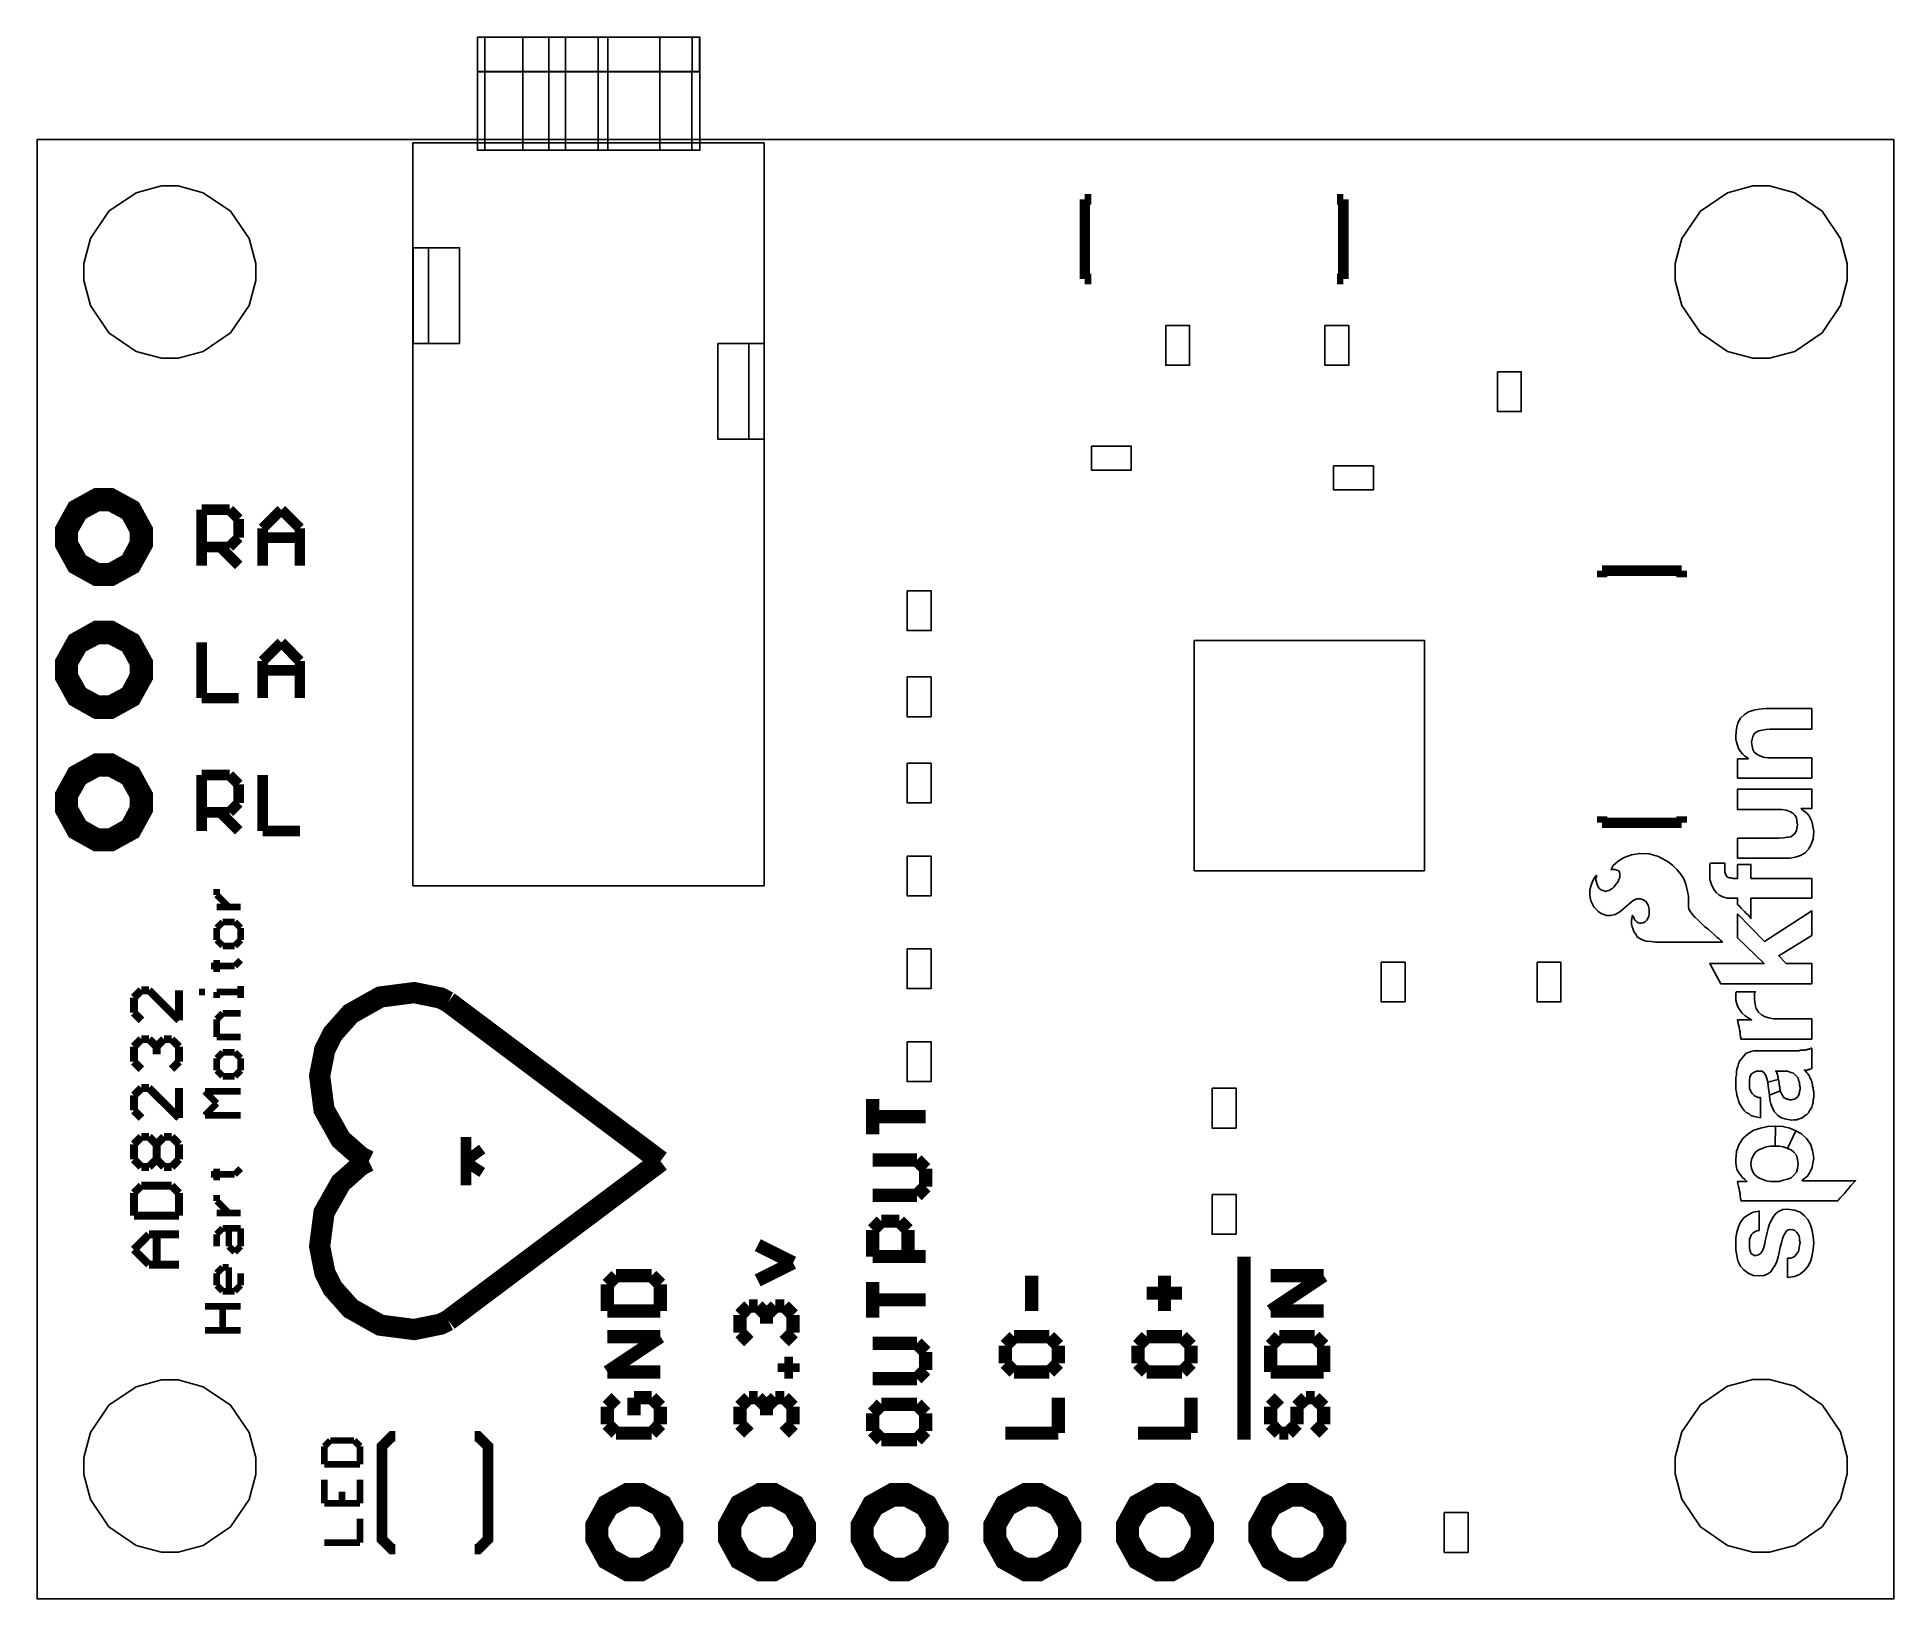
# Model space of a CAD drawing. Extents: x 0 to 1.31, y 0.01 to 1.11.
import ezdxf

# ---------------------------------------------------------------- set-up
doc = ezdxf.new("R2010")
doc.units = 0
doc.layers.get('0').update_dxf_attribs({"linetype": 'CONTINUOUS'})

msp = doc.modelspace()

# ---------------------------------------------------------------- linework, layer by layer
at = {"color": 33}
msp.add_lwpolyline([(0.3113, 1.1111), (0.4684, 1.1111), (0.4684, 1.0866), (0.3113, 1.0866), (0.3113, 1.1111)], close=True, dxfattribs=at)
at = {"color": 252}
for points in [[(0.3113, 1.1111), (0.3164, 1.1111), (0.3164, 1.0866), (0.3113, 1.0866), (0.3113, 1.1111)], [(0.4631, 1.1111), (0.4682, 1.1111), (0.4682, 1.0866), (0.4631, 1.0866), (0.4631, 1.1111)]]:
    msp.add_lwpolyline(points, close=True, dxfattribs=at)
at = {"color": 254}
for points in [[(0.3434, 1.1111), (0.4402, 1.1111), (0.4402, 1.0866), (0.3434, 1.0866), (0.3434, 1.1111)], [(0.3616, 1.1111), (0.4034, 1.1111), (0.4034, 1.0866), (0.3616, 1.0866), (0.3616, 1.1111)], [(0.2657, 0.9623), (0.2766, 0.9623), (0.2766, 0.8947), (0.2657, 0.8947), (0.2657, 0.9623)], [(0.5031, 0.8947), (0.514, 0.8947), (0.514, 0.8271), (0.5031, 0.8271), (0.5031, 0.8947)]]:
    msp.add_lwpolyline(points, close=True, dxfattribs=at)
at = {"color": 7}
for points in [[(0.3736, 1.1111), (0.3965, 1.1111), (0.3965, 1.0866), (0.3736, 1.0866), (0.3736, 1.1111)], [(1.247, 0.6221), (1.2248, 0.6221), (1.2219, 0.6218), (1.2193, 0.6214), (1.2171, 0.621), (1.2152, 0.62), (1.2138, 0.6188), (1.2127, 0.617), (1.2123, 0.6151), (1.2119, 0.6129), (1.2123, 0.61), (1.2127, 0.6077), (1.2138, 0.6059), (1.2156, 0.6044), (1.2174, 0.6034), (1.2201, 0.6022), (1.2234, 0.6018), (1.2544, 0.6018), (1.2544, 0.5875), (1.202, 0.5875), (1.202, 0.6011), (1.2094, 0.6011), (1.2094, 0.6015), (1.2071, 0.603), (1.2057, 0.6044), (1.2042, 0.6063), (1.2027, 0.6085), (1.202, 0.6107), (1.2012, 0.6129), (1.2008, 0.6151), (1.2008, 0.6173), (1.2012, 0.6225), (1.2023, 0.6266), (1.2042, 0.6299), (1.2068, 0.6325), (1.2097, 0.6343), (1.2134, 0.6354), (1.2174, 0.6362), (1.2223, 0.6366), (1.2544, 0.6366), (1.2544, 0.6221), (1.247, 0.6221)], [(1.2094, 0.545), (1.2315, 0.545), (1.2344, 0.5454), (1.2374, 0.5457), (1.2396, 0.5461), (1.2411, 0.5472), (1.2426, 0.5483), (1.2436, 0.5502), (1.244, 0.552), (1.2444, 0.5543), (1.244, 0.5572), (1.2436, 0.5594), (1.2426, 0.5613), (1.2411, 0.5627), (1.2389, 0.5639), (1.2363, 0.5649), (1.2333, 0.5653), (1.202, 0.5653), (1.202, 0.5797), (1.2544, 0.5797), (1.2544, 0.566), (1.247, 0.566), (1.247, 0.5657), (1.2492, 0.5642), (1.251, 0.5627), (1.2526, 0.5609), (1.2536, 0.5586), (1.2544, 0.5568), (1.2551, 0.5546), (1.2555, 0.552), (1.2559, 0.5498), (1.2555, 0.5446), (1.254, 0.5406), (1.2522, 0.5373), (1.2499, 0.5347), (1.2466, 0.5328), (1.2429, 0.5317), (1.2389, 0.531), (1.202, 0.531), (1.202, 0.545), (1.2094, 0.545)], [(1.1355, 0.5015), (1.1374, 0.5), (1.1388, 0.4978), (1.1396, 0.4948), (1.1396, 0.4919), (1.1392, 0.49), (1.1385, 0.4882), (1.1378, 0.4871), (1.1366, 0.4859), (1.1352, 0.4852), (1.1341, 0.4849), (1.1329, 0.4849), (1.1318, 0.4852), (1.1307, 0.4859), (1.13, 0.4867), (1.1292, 0.4874), (1.1289, 0.4886), (1.1285, 0.4893), (1.1281, 0.49), (1.1278, 0.4904), (1.1274, 0.4896), (1.1274, 0.4889), (1.1271, 0.4874), (1.1271, 0.4845), (1.1274, 0.4823), (1.1289, 0.4786), (1.13, 0.4771), (1.1311, 0.4753), (1.1329, 0.4741), (1.1352, 0.473), (1.1374, 0.4723), (1.1407, 0.472), (1.144, 0.4716), (1.1912, 0.4716), (1.1912, 0.472), (1.1902, 0.4727), (1.189, 0.4738), (1.1876, 0.4749), (1.1857, 0.4767), (1.1835, 0.4786), (1.1813, 0.4808), (1.1787, 0.4826), (1.1739, 0.4874), (1.1717, 0.4893), (1.1702, 0.4911), (1.1687, 0.4929), (1.1676, 0.4948), (1.1673, 0.497), (1.1673, 0.504), (1.1665, 0.5085), (1.1654, 0.5125), (1.164, 0.5162), (1.1617, 0.5199), (1.1591, 0.5228), (1.1562, 0.5258), (1.1529, 0.5284), (1.1462, 0.5321), (1.1396, 0.534), (1.1329, 0.5343), (1.1271, 0.5332), (1.1219, 0.5314), (1.1175, 0.5288), (1.1141, 0.5258), (1.1126, 0.5228), (1.1156, 0.5228), (1.1167, 0.5225), (1.1178, 0.5221), (1.1185, 0.521), (1.1189, 0.5199), (1.1189, 0.5173), (1.1182, 0.5158), (1.1175, 0.5144), (1.1167, 0.5133), (1.1156, 0.5118), (1.1148, 0.5107), (1.1138, 0.5096), (1.1122, 0.5088), (1.1112, 0.5081), (1.1097, 0.5078), (1.1086, 0.5074), (1.1075, 0.5078), (1.1067, 0.5081), (1.1056, 0.5085), (1.1045, 0.5092), (1.1034, 0.5107), (1.1027, 0.5122), (1.1023, 0.514), (1.1019, 0.5155), (1.1019, 0.5166), (1.1023, 0.5177), (1.1023, 0.5188), (1.1019, 0.5184), (1.1009, 0.517), (1.0997, 0.5148), (1.0986, 0.5118), (1.0975, 0.5085), (1.0975, 0.5048), (1.0982, 0.5007), (1.1005, 0.4966), (1.1034, 0.4933), (1.106, 0.4915), (1.1093, 0.4904), (1.1122, 0.4904), (1.1156, 0.4911), (1.1189, 0.4929), (1.1219, 0.4956), (1.1252, 0.4985), (1.1281, 0.5011), (1.1307, 0.5022), (1.1333, 0.5022), (1.1355, 0.5015)], [(1.1865, 0.5273), (1.1931, 0.5273), (1.1931, 0.521), (1.1935, 0.5195), (1.1939, 0.5188), (1.1942, 0.5181), (1.1953, 0.5173), (1.1961, 0.517), (1.1975, 0.517), (1.199, 0.5166), (1.202, 0.5166), (1.202, 0.5265), (1.2115, 0.5265), (1.2115, 0.5166), (1.2544, 0.5166), (1.2544, 0.5026), (1.2115, 0.5026), (1.2115, 0.4882), (1.2105, 0.4896), (1.2094, 0.4908), (1.2082, 0.4919), (1.2068, 0.4933), (1.2057, 0.4945), (1.2045, 0.4956), (1.2034, 0.497), (1.202, 0.4982), (1.202, 0.5026), (1.1946, 0.5026), (1.1916, 0.5037), (1.189, 0.5048), (1.1868, 0.5066), (1.185, 0.5092), (1.1835, 0.5122), (1.1824, 0.5158), (1.1824, 0.5265), (1.1828, 0.5273), (1.1865, 0.5273)], [(1.202, 0.4745), (1.202, 0.4915), (1.2211, 0.472), (1.2544, 0.4937), (1.2544, 0.4763), (1.2311, 0.462), (1.2363, 0.4564), (1.2544, 0.4564), (1.2544, 0.4421), (1.1902, 0.4421), (1.1824, 0.4564), (1.2208, 0.4564), (1.202, 0.4745)], [(1.2167, 0.4221), (1.219, 0.4202), (1.2215, 0.4188), (1.2241, 0.418), (1.2274, 0.4173), (1.2544, 0.4173), (1.2544, 0.4029), (1.2045, 0.4029), (1.2042, 0.4047), (1.2038, 0.4062), (1.2038, 0.4081), (1.2034, 0.4099), (1.2031, 0.4114), (1.2023, 0.4151), (1.202, 0.4166), (1.2119, 0.4166), (1.2094, 0.418), (1.2075, 0.4195), (1.2053, 0.4214), (1.2038, 0.4232), (1.2023, 0.4258), (1.2016, 0.428), (1.2008, 0.4306), (1.2008, 0.4358), (1.2012, 0.4361), (1.2012, 0.4365), (1.2145, 0.4365), (1.2145, 0.4361), (1.2141, 0.4354), (1.2141, 0.4313), (1.2145, 0.4276), (1.2152, 0.4247), (1.2167, 0.4221)], [(1.2319, 0.3804), (1.2289, 0.3804), (1.2293, 0.38), (1.2297, 0.3797), (1.2297, 0.3789), (1.23, 0.3782), (1.2304, 0.3774), (1.2304, 0.3767), (1.2307, 0.376), (1.2307, 0.3745), (1.2234, 0.3727), (1.2227, 0.3752), (1.2219, 0.3774), (1.2208, 0.3793), (1.2193, 0.3804), (1.2152, 0.3804), (1.2145, 0.38), (1.2138, 0.3797), (1.213, 0.3793), (1.2127, 0.3789), (1.2119, 0.3785), (1.2115, 0.3778), (1.2112, 0.3771), (1.2108, 0.3764), (1.2108, 0.3756), (1.2105, 0.3748), (1.2105, 0.3682), (1.2108, 0.3675), (1.2112, 0.3668), (1.2115, 0.366), (1.2119, 0.3653), (1.2123, 0.3645), (1.2127, 0.3641), (1.2134, 0.3634), (1.2138, 0.3631), (1.2145, 0.3627), (1.2156, 0.3623), (1.2164, 0.3619), (1.2182, 0.3619), (1.2182, 0.3475), (1.2138, 0.3483), (1.2115, 0.349), (1.2101, 0.3502), (1.2082, 0.3512), (1.2068, 0.3523), (1.2057, 0.3538), (1.2045, 0.3557), (1.2034, 0.3575), (1.2027, 0.3594), (1.2023, 0.3612), (1.2016, 0.3634), (1.2012, 0.3656), (1.2008, 0.3675), (1.2008, 0.376), (1.2012, 0.3778), (1.2012, 0.38), (1.2016, 0.3819), (1.2023, 0.3837), (1.2027, 0.3856), (1.2034, 0.3874), (1.2045, 0.3889), (1.2057, 0.3904), (1.2068, 0.3918), (1.2082, 0.393), (1.2097, 0.3937), (1.2115, 0.3944), (1.2134, 0.3948), (1.2455, 0.3948), (1.2463, 0.3952), (1.2496, 0.3952), (1.2503, 0.3955), (1.251, 0.3955), (1.2518, 0.3959), (1.2529, 0.3959), (1.2536, 0.3963), (1.254, 0.3966), (1.2544, 0.3966), (1.2544, 0.3822), (1.254, 0.3822), (1.2536, 0.3819), (1.2533, 0.3819), (1.2529, 0.3815), (1.2518, 0.3815), (1.2514, 0.3811), (1.2492, 0.3811), (1.2503, 0.3804), (1.251, 0.3793), (1.2518, 0.3785), (1.2526, 0.3774), (1.2529, 0.3764), (1.2536, 0.3752), (1.254, 0.3741), (1.2544, 0.373), (1.2547, 0.3719), (1.2551, 0.3708), (1.2551, 0.3697), (1.2555, 0.3686), (1.2555, 0.3671), (1.2559, 0.366), (1.2559, 0.3619), (1.2555, 0.3601), (1.2555, 0.3582), (1.2551, 0.3568), (1.2544, 0.3549), (1.2536, 0.3535), (1.2529, 0.3523), (1.2522, 0.3509), (1.251, 0.3498), (1.2499, 0.349), (1.2485, 0.3479), (1.2473, 0.3472), (1.2455, 0.3468), (1.244, 0.3461), (1.2422, 0.3461), (1.2403, 0.3457), (1.2363, 0.3465), (1.233, 0.3475), (1.2304, 0.349), (1.2282, 0.3516), (1.2267, 0.3542), (1.2256, 0.3572), (1.2248, 0.3601), (1.2245, 0.3634), (1.2322, 0.3664), (1.2326, 0.3653), (1.233, 0.3645), (1.2333, 0.3641), (1.2337, 0.3634), (1.2341, 0.3627), (1.2344, 0.3623), (1.2348, 0.3615), (1.2356, 0.3612), (1.2363, 0.3608), (1.237, 0.3605), (1.2377, 0.3605), (1.2385, 0.3601), (1.2403, 0.3601), (1.2415, 0.3605), (1.2422, 0.3605), (1.2429, 0.3608), (1.2433, 0.3612), (1.244, 0.3615), (1.2444, 0.3623), (1.2448, 0.3627), (1.2452, 0.3634), (1.2455, 0.3641), (1.2455, 0.3649), (1.2459, 0.3656), (1.2459, 0.3664), (1.2463, 0.3671), (1.2463, 0.369), (1.2459, 0.3708), (1.2459, 0.3727), (1.2452, 0.3741), (1.2448, 0.3756), (1.244, 0.3767), (1.2433, 0.3774), (1.2422, 0.3782), (1.2415, 0.3789), (1.2403, 0.3793), (1.2393, 0.3797), (1.2385, 0.38), (1.2374, 0.3804), (1.2319, 0.3804)], [(1.2311, 0.373), (1.2315, 0.3719), (1.2315, 0.3704), (1.2319, 0.3693), (1.2319, 0.3678), (1.2322, 0.3671), (1.2322, 0.3664), (1.2245, 0.3634), (1.2241, 0.3668), (1.2237, 0.3701), (1.2234, 0.3727), (1.2307, 0.3745), (1.2311, 0.3738), (1.2311, 0.373)], [(1.2064, 0.3025), (1.2086, 0.3025), (1.2068, 0.304), (1.2053, 0.3054), (1.2038, 0.3073), (1.2027, 0.3091), (1.2016, 0.311), (1.2008, 0.3154), (1.2008, 0.318), (1.2012, 0.3236), (1.2031, 0.3287), (1.2057, 0.3328), (1.2094, 0.3361), (1.2134, 0.3387), (1.2182, 0.3402), (1.2234, 0.3413), (1.2289, 0.3416), (1.2285, 0.3273), (1.2252, 0.3273), (1.2223, 0.3269), (1.2193, 0.3258), (1.2167, 0.3247), (1.2145, 0.3228), (1.213, 0.3206), (1.2119, 0.318), (1.2115, 0.3147), (1.2119, 0.3117), (1.213, 0.3088), (1.2145, 0.307), (1.2167, 0.3051), (1.2193, 0.304), (1.2223, 0.3029), (1.2252, 0.3025), (1.2315, 0.3025), (1.2344, 0.3033), (1.2374, 0.304), (1.24, 0.3051), (1.2418, 0.307), (1.2436, 0.3091), (1.2444, 0.3117), (1.2448, 0.315), (1.2444, 0.318), (1.2436, 0.321), (1.2418, 0.3232), (1.24, 0.3247), (1.2374, 0.3258), (1.2433, 0.3383), (1.2473, 0.3361), (1.2507, 0.3328), (1.2536, 0.3287), (1.2551, 0.3243), (1.2559, 0.3187), (1.2555, 0.3165), (1.2551, 0.3143), (1.2547, 0.3121), (1.2536, 0.3099), (1.2526, 0.3081), (1.2514, 0.3062), (1.2477, 0.3033), (1.2477, 0.3029), (1.2854, 0.3029), (1.2821, 0.2996), (1.2806, 0.2977), (1.2791, 0.2959), (1.2776, 0.294), (1.2743, 0.2907), (1.2728, 0.2888), (1.2045, 0.2888), (1.2042, 0.2903), (1.2038, 0.2922), (1.2038, 0.294), (1.2034, 0.2955), (1.2031, 0.2974), (1.2027, 0.2988), (1.2023, 0.3007), (1.202, 0.3025), (1.2064, 0.3025)], [(1.2285, 0.3273), (1.2289, 0.3416), (1.2341, 0.3413), (1.2389, 0.3402), (1.2433, 0.3383), (1.2374, 0.3258), (1.2344, 0.3269), (1.2315, 0.3273), (1.2285, 0.3273)], [(1.2174, 0.2763), (1.2174, 0.2678), (1.2156, 0.2675), (1.2138, 0.2667), (1.2127, 0.266), (1.2119, 0.2649), (1.2112, 0.2634), (1.2105, 0.2616), (1.2105, 0.2553), (1.2108, 0.2542), (1.2112, 0.2527), (1.2115, 0.2516), (1.2127, 0.2509), (1.2138, 0.2501), (1.2152, 0.2501), (1.2167, 0.2505), (1.2182, 0.2516), (1.2193, 0.253), (1.2204, 0.2553), (1.2211, 0.2575), (1.2215, 0.2604), (1.2223, 0.2634), (1.223, 0.2663), (1.2237, 0.2693), (1.2245, 0.2726), (1.226, 0.2752), (1.2274, 0.2778), (1.2293, 0.28), (1.2315, 0.2815), (1.2341, 0.2826), (1.2374, 0.2829), (1.2422, 0.2822), (1.2463, 0.2808), (1.2492, 0.2785), (1.2518, 0.2756), (1.2536, 0.2719), (1.2547, 0.2678), (1.2555, 0.2634), (1.2559, 0.259), (1.2555, 0.2546), (1.2547, 0.2501), (1.2536, 0.246), (1.2518, 0.2424), (1.2492, 0.2394), (1.2459, 0.2368), (1.2422, 0.2354), (1.2374, 0.2346), (1.2374, 0.2483), (1.2396, 0.2483), (1.2415, 0.249), (1.2429, 0.2501), (1.244, 0.2516), (1.2452, 0.253), (1.2455, 0.2553), (1.2459, 0.2571), (1.2463, 0.2593), (1.2459, 0.2608), (1.2459, 0.2623), (1.2455, 0.2638), (1.2448, 0.2652), (1.2436, 0.2667), (1.2426, 0.2678), (1.2411, 0.2682), (1.2396, 0.2686), (1.2381, 0.2682), (1.2367, 0.2675), (1.2356, 0.266), (1.2344, 0.2641), (1.2337, 0.2619), (1.233, 0.259), (1.2322, 0.256), (1.2315, 0.2523), (1.2307, 0.249), (1.2297, 0.246), (1.2285, 0.2434), (1.227, 0.2409), (1.2256, 0.2387), (1.2234, 0.2372), (1.2208, 0.2361), (1.2174, 0.2357), (1.213, 0.2361), (1.2094, 0.2376), (1.2064, 0.2401), (1.2042, 0.2427), (1.2023, 0.2464), (1.2016, 0.2501), (1.2008, 0.2542), (1.2008, 0.2626), (1.2016, 0.2667), (1.2027, 0.2704), (1.2042, 0.2737), (1.2064, 0.2767), (1.2094, 0.2789), (1.213, 0.2808), (1.2174, 0.2815), (1.2174, 0.2763)]]:
    msp.add_lwpolyline(points, close=True, dxfattribs=at)
at = {"color": 250}
for points in [[(0.336, 1.0312), (0.4684, 1.0312), (0.4684, 1.0868), (0.3112, 1.0868), (0.3112, 1.0312), (0.336, 1.0312)], [(0.3113, 1.0868), (0.3164, 1.0868), (0.3164, 1.0312), (0.3113, 1.0312), (0.3113, 1.0868)], [(0.3164, 1.0868), (0.3434, 1.0868), (0.3434, 1.0312), (0.3164, 1.0312), (0.3164, 1.0868)], [(0.3616, 1.0865), (0.4034, 1.0865), (0.4034, 1.0312), (0.3616, 1.0312), (0.3616, 1.0865)], [(0.3736, 1.0865), (0.3965, 1.0865), (0.3965, 1.0312), (0.3736, 1.0312), (0.3736, 1.0865)], [(0.4402, 1.0868), (0.4628, 1.0868), (0.4628, 1.0312), (0.4402, 1.0312), (0.4402, 1.0868)], [(0.4628, 1.0868), (0.4685, 1.0868), (0.4685, 1.0312), (0.4628, 1.0312), (0.4628, 1.0868)], [(0.2656, 1.0364), (0.514, 1.0364), (0.514, 0.5114), (0.2656, 0.5114), (0.2656, 1.0364)]]:
    msp.add_lwpolyline(points, close=True, dxfattribs=at)
at = {"color": 22}
for points in [[(1.3125, 1.0387), (0, 1.0387), (0, 0.0075), (1.3125, 0.0075), (1.3125, 1.0387)], [(0.0938, 1.006), (0.0997, 1.006), (0.1174, 1.0012), (0.1368, 0.9882), (0.1498, 0.9688), (0.1546, 0.9511), (0.1546, 0.9451), (0.1546, 0.9392), (0.1498, 0.9214), (0.1368, 0.9021), (0.1174, 0.889), (0.0997, 0.8842), (0.0938, 0.8842), (0.0878, 0.8842), (0.07, 0.889), (0.0507, 0.9021), (0.0377, 0.9214), (0.0329, 0.9392), (0.0329, 0.9451), (0.0329, 0.9511), (0.0377, 0.9688), (0.0507, 0.9882), (0.07, 1.0012), (0.0878, 1.006), (0.0938, 1.006)], [(1.2188, 1.006), (1.2247, 1.006), (1.2424, 1.0012), (1.2618, 0.9882), (1.2748, 0.9688), (1.2796, 0.9511), (1.2796, 0.9451), (1.2796, 0.9392), (1.2748, 0.9214), (1.2618, 0.9021), (1.2424, 0.889), (1.2247, 0.8842), (1.2188, 0.8842), (1.2128, 0.8842), (1.195, 0.889), (1.1757, 0.9021), (1.1626, 0.9214), (1.1579, 0.9392), (1.1579, 0.9451), (1.1579, 0.9511), (1.1626, 0.9688), (1.1757, 0.9882), (1.195, 1.0012), (1.2128, 1.006), (1.2188, 1.006)], [(0.0472, 0.7765), (0.0505, 0.7765), (0.0605, 0.7711), (0.0661, 0.7612), (0.0661, 0.7579), (0.0661, 0.7546), (0.0605, 0.7446), (0.0505, 0.739), (0.0472, 0.739), (0.0438, 0.739), (0.0339, 0.7446), (0.0283, 0.7546), (0.0283, 0.7579), (0.0283, 0.7612), (0.0339, 0.7711), (0.0438, 0.7765), (0.0472, 0.7765)], [(0.0472, 0.6827), (0.0505, 0.6827), (0.0605, 0.6774), (0.0661, 0.6675), (0.0661, 0.6642), (0.0661, 0.6609), (0.0605, 0.6508), (0.0505, 0.6453), (0.0472, 0.6453), (0.0438, 0.6453), (0.0339, 0.6508), (0.0283, 0.6609), (0.0283, 0.6642), (0.0283, 0.6675), (0.0339, 0.6774), (0.0438, 0.6827), (0.0472, 0.6827)], [(0.0472, 0.589), (0.0505, 0.589), (0.0605, 0.5836), (0.0661, 0.5737), (0.0661, 0.5704), (0.0661, 0.5671), (0.0605, 0.5571), (0.0505, 0.5515), (0.0472, 0.5515), (0.0438, 0.5515), (0.0339, 0.5571), (0.0283, 0.5671), (0.0283, 0.5704), (0.0283, 0.5737), (0.0339, 0.5836), (0.0438, 0.589), (0.0472, 0.589)], [(0.0938, 0.1622), (0.0997, 0.1622), (0.1174, 0.1574), (0.1368, 0.1444), (0.1498, 0.125), (0.1546, 0.1073), (0.1546, 0.1013), (0.1546, 0.0954), (0.1498, 0.0776), (0.1368, 0.0583), (0.1174, 0.0452), (0.0997, 0.0404), (0.0938, 0.0404), (0.0878, 0.0404), (0.07, 0.0452), (0.0507, 0.0583), (0.0377, 0.0776), (0.0329, 0.0954), (0.0329, 0.1013), (0.0329, 0.1073), (0.0377, 0.125), (0.0507, 0.1444), (0.07, 0.1574), (0.0878, 0.1622), (0.0938, 0.1622)], [(1.2188, 0.1625), (1.2247, 0.1625), (1.2424, 0.1578), (1.2618, 0.1447), (1.2748, 0.1254), (1.2796, 0.1076), (1.2796, 0.1017), (1.2796, 0.0958), (1.2748, 0.0779), (1.2618, 0.0585), (1.2424, 0.0453), (1.2247, 0.0405), (1.2188, 0.0405), (1.2128, 0.0405), (1.195, 0.0453), (1.1757, 0.0585), (1.1626, 0.0779), (1.1579, 0.0958), (1.1579, 0.1017), (1.1579, 0.1076), (1.1626, 0.1254), (1.1757, 0.1447), (1.195, 0.1578), (1.2128, 0.1625), (1.2188, 0.1625)], [(0.4222, 0.0733), (0.4255, 0.0733), (0.4355, 0.0679), (0.4411, 0.0581), (0.4411, 0.0547), (0.4411, 0.0514), (0.4355, 0.0414), (0.4255, 0.0359), (0.4222, 0.0359), (0.4188, 0.0359), (0.4089, 0.0414), (0.4033, 0.0514), (0.4033, 0.0547), (0.4033, 0.0581), (0.4089, 0.0679), (0.4188, 0.0733), (0.4222, 0.0733)], [(0.516, 0.0733), (0.5193, 0.0733), (0.5292, 0.0679), (0.5348, 0.0581), (0.5348, 0.0547), (0.5348, 0.0514), (0.5292, 0.0414), (0.5193, 0.0359), (0.516, 0.0359), (0.5126, 0.0359), (0.5026, 0.0414), (0.4971, 0.0514), (0.4971, 0.0547), (0.4971, 0.0581), (0.5026, 0.0679), (0.5126, 0.0733), (0.516, 0.0733)], [(0.6097, 0.0733), (0.613, 0.0733), (0.623, 0.0679), (0.6286, 0.0581), (0.6286, 0.0547), (0.6286, 0.0514), (0.623, 0.0414), (0.613, 0.0359), (0.6097, 0.0359), (0.6063, 0.0359), (0.5964, 0.0414), (0.5908, 0.0514), (0.5908, 0.0547), (0.5908, 0.0581), (0.5964, 0.0679), (0.6063, 0.0733), (0.6097, 0.0733)], [(0.7035, 0.0733), (0.7068, 0.0733), (0.7167, 0.0679), (0.7223, 0.0581), (0.7223, 0.0547), (0.7223, 0.0514), (0.7167, 0.0414), (0.7068, 0.0359), (0.7035, 0.0359), (0.7001, 0.0359), (0.6901, 0.0414), (0.6846, 0.0514), (0.6846, 0.0547), (0.6846, 0.0581), (0.6901, 0.0679), (0.7001, 0.0733), (0.7035, 0.0733)], [(0.7972, 0.0733), (0.8005, 0.0733), (0.8105, 0.0679), (0.8161, 0.0581), (0.8161, 0.0547), (0.8161, 0.0514), (0.8105, 0.0414), (0.8005, 0.0359), (0.7972, 0.0359), (0.7938, 0.0359), (0.7839, 0.0414), (0.7783, 0.0514), (0.7783, 0.0547), (0.7783, 0.0581), (0.7839, 0.0679), (0.7938, 0.0733), (0.7972, 0.0733)], [(0.891, 0.0733), (0.8943, 0.0733), (0.9042, 0.0679), (0.9098, 0.0581), (0.9098, 0.0547), (0.9098, 0.0514), (0.9042, 0.0414), (0.8943, 0.0359), (0.891, 0.0359), (0.8876, 0.0359), (0.8776, 0.0414), (0.8721, 0.0514), (0.8721, 0.0547), (0.8721, 0.0581), (0.8776, 0.0679), (0.8876, 0.0733), (0.891, 0.0733)]]:
    msp.add_lwpolyline(points, close=True, dxfattribs=at)
at = {"color": 7}
for points, const_width in [([(0.7406, 0.9965), (0.7453, 0.9965)], 0.0075), ([(0.7406, 0.9965), (0.7406, 0.9402)], 0.0075), ([(0.9188, 0.9965), (0.9234, 0.9965)], 0.0075), ([(0.9234, 0.9965), (0.9234, 0.9402)], 0.0075), ([(0.7406, 0.9402), (0.7453, 0.9402)], 0.0075), ([(0.9234, 0.9402), (0.9188, 0.9402)], 0.0075), ([(0.1163, 0.7377), (0.1163, 0.7771)], 0.0075), ([(0.1163, 0.7771), (0.136, 0.7771)], 0.0075), ([(0.136, 0.7771), (0.1425, 0.7706)], 0.0075), ([(0.1594, 0.764), (0.1726, 0.7771)], 0.0075), ([(0.1726, 0.7771), (0.1857, 0.764)], 0.0075), ([(0.1425, 0.7706), (0.1425, 0.7574)], 0.0075), ([(0.1594, 0.7377), (0.1594, 0.764)], 0.0075), ([(0.1857, 0.764), (0.1857, 0.7377)], 0.0075), ([(0.136, 0.7509), (0.1163, 0.7509)], 0.0075), ([(0.1294, 0.7509), (0.1425, 0.7377)], 0.0075), ([(0.1425, 0.7574), (0.136, 0.7509)], 0.0075), ([(0.1594, 0.7574), (0.1857, 0.7574)], 0.0075), ([(1.1063, 0.7293), (1.1063, 0.734)], 0.0075), ([(1.1063, 0.734), (1.1625, 0.734)], 0.0075), ([(1.1625, 0.734), (1.1625, 0.7293)], 0.0075), ([(0.1163, 0.6834), (0.1163, 0.644)], 0.0075), ([(0.1594, 0.6702), (0.1726, 0.6834)], 0.0075), ([(0.1726, 0.6834), (0.1857, 0.6702)], 0.0075), ([(0.1594, 0.644), (0.1594, 0.6702)], 0.0075), ([(0.1857, 0.6702), (0.1857, 0.644)], 0.0075), ([(0.1594, 0.6637), (0.1857, 0.6637)], 0.0075), ([(0.1163, 0.644), (0.1425, 0.644)], 0.0075), ([(0.1163, 0.5502), (0.1163, 0.5896)], 0.0075), ([(0.1163, 0.5896), (0.136, 0.5896)], 0.0075), ([(0.136, 0.5896), (0.1425, 0.5831)], 0.0075), ([(0.1594, 0.5896), (0.1594, 0.5502)], 0.0075), ([(0.1425, 0.5831), (0.1425, 0.5699)], 0.0075), ([(0.136, 0.5634), (0.1163, 0.5634)], 0.0075), ([(0.1294, 0.5634), (0.1425, 0.5502)], 0.0075), ([(0.1425, 0.5699), (0.136, 0.5634)], 0.0075), ([(0.1594, 0.5502), (0.1857, 0.5502)], 0.0075), ([(1.1063, 0.5559), (1.1063, 0.5605)], 0.0075), ([(1.1625, 0.5559), (1.1063, 0.5559)], 0.0075), ([(1.1625, 0.5605), (1.1625, 0.5559)], 0.0075), ([(0.127, 0.505), (0.127, 0.5092)], 0.00469), ([(0.1355, 0.4965), (0.127, 0.505)], 0.00469), ([(0.1439, 0.4965), (0.127, 0.4965)], 0.00469), ([(0.1312, 0.4858), (0.127, 0.4816)], 0.00469), ([(0.1397, 0.4858), (0.1312, 0.4858)], 0.00469), ([(0.1439, 0.4816), (0.1397, 0.4858)], 0.00469), ([(0.127, 0.4816), (0.127, 0.4731)], 0.00469), ([(0.127, 0.4731), (0.1312, 0.4689)], 0.00469), ([(0.1397, 0.4689), (0.1439, 0.4731)], 0.00469), ([(0.1439, 0.4731), (0.1439, 0.4816)], 0.00469), ([(0.127, 0.4505), (0.127, 0.4589)], 0.00469), ([(0.1312, 0.4689), (0.1397, 0.4689)], 0.00469), ([(0.1397, 0.4547), (0.1439, 0.4589)], 0.00469), ([(0.1228, 0.4547), (0.1397, 0.4547)], 0.00469), ([(0.0737, 0.4376), (0.0684, 0.4323)], 0.00562), ([(0.0684, 0.4323), (0.0684, 0.4217)], 0.00562), ([(0.079, 0.4376), (0.0737, 0.4376)], 0.00562), ([(0.1003, 0.4163), (0.079, 0.4376)], 0.00562), ([(0.1003, 0.4376), (0.1003, 0.4163)], 0.00562), ([(0.1144, 0.4363), (0.1186, 0.4363)], 0.00469), ([(0.127, 0.4321), (0.127, 0.4363)], 0.00469), ([(0.127, 0.4363), (0.1439, 0.4363)], 0.00469), ([(0.1439, 0.4321), (0.1439, 0.4405)], 0.00469), ([(0.2906, 0.4293), (0.2852, 0.4321), (0.2665, 0.4359), (0.2426, 0.4328), (0.2216, 0.421), (0.2089, 0.4067), (0.2062, 0.4012), (0.2034, 0.3958), (0.1997, 0.3771), (0.2028, 0.3532), (0.2146, 0.3322), (0.2289, 0.3196), (0.2344, 0.3168)], 0.015), ([(0.4406, 0.3168), (0.2906, 0.4293)], 0.015), ([(0.0684, 0.4217), (0.0737, 0.4163)], 0.00562), ([(0.127, 0.4171), (0.1312, 0.4213)], 0.00469), ([(0.1312, 0.4213), (0.1439, 0.4213)], 0.00469), ([(0.127, 0.4045), (0.127, 0.4171)], 0.00469), ([(0.0684, 0.3977), (0.0737, 0.403)], 0.00562), ([(0.0684, 0.3871), (0.0684, 0.3977)], 0.00562), ([(0.0737, 0.403), (0.079, 0.403)], 0.00562), ([(0.079, 0.403), (0.0844, 0.3977)], 0.00562), ([(0.0844, 0.3977), (0.0897, 0.403)], 0.00562), ([(0.0844, 0.3977), (0.0844, 0.3924)], 0.00562), ([(0.0897, 0.403), (0.095, 0.403)], 0.00562), ([(0.095, 0.403), (0.1003, 0.3977)], 0.00562), ([(0.1003, 0.3977), (0.1003, 0.3871)], 0.00562), ([(0.1439, 0.4045), (0.127, 0.4045)], 0.00469), ([(0.1312, 0.3937), (0.127, 0.3895)], 0.00469), ([(0.1397, 0.3937), (0.1312, 0.3937)], 0.00469), ([(0.1439, 0.3895), (0.1397, 0.3937)], 0.00469), ([(0.0737, 0.3818), (0.0684, 0.3871)], 0.00562), ([(0.1003, 0.3871), (0.095, 0.3818)], 0.00562), ([(0.127, 0.3895), (0.127, 0.381)], 0.00469), ([(0.127, 0.381), (0.1312, 0.3768)], 0.00469), ([(0.1397, 0.3768), (0.1439, 0.381)], 0.00469), ([(0.1439, 0.381), (0.1439, 0.3895)], 0.00469), ([(0.0737, 0.3685), (0.0684, 0.3632)], 0.00562), ([(0.079, 0.3685), (0.0737, 0.3685)], 0.00562), ([(0.1003, 0.3473), (0.079, 0.3685)], 0.00562), ([(0.1003, 0.3685), (0.1003, 0.3473)], 0.00562), ([(0.127, 0.3576), (0.1186, 0.3661)], 0.00469), ([(0.1186, 0.3661), (0.1439, 0.3661)], 0.00469), ([(0.1312, 0.3768), (0.1397, 0.3768)], 0.00469), ([(0.0684, 0.3632), (0.0684, 0.3526)], 0.00562), ([(0.0684, 0.3526), (0.0737, 0.3473)], 0.00562), ([(0.1186, 0.3492), (0.127, 0.3576)], 0.00469), ([(0.5906, 0.3357), (0.5906, 0.3607)], 0.00937), ([(0.1439, 0.3492), (0.1186, 0.3492)], 0.00469), ([(0.6281, 0.3483), (0.5906, 0.3483)], 0.00937), ([(0.0684, 0.3287), (0.0737, 0.334)], 0.00562), ([(0.0684, 0.3181), (0.0684, 0.3287)], 0.00562), ([(0.0737, 0.334), (0.079, 0.334)], 0.00562), ([(0.079, 0.334), (0.0844, 0.3287)], 0.00562), ([(0.0844, 0.3287), (0.0897, 0.334)], 0.00562), ([(0.0844, 0.3181), (0.0844, 0.3287)], 0.00562), ([(0.0897, 0.334), (0.095, 0.334)], 0.00562), ([(0.095, 0.334), (0.1003, 0.3287)], 0.00562), ([(0.1003, 0.3287), (0.1003, 0.3181)], 0.00562), ([(0.3031, 0.3338), (0.3031, 0.3168)], 0.0075), ([(0.3031, 0.3168), (0.3146, 0.3254)], 0.0075), ([(0.0737, 0.3127), (0.0684, 0.3181)], 0.00562), ([(0.079, 0.3127), (0.0737, 0.3127)], 0.00562), ([(0.0844, 0.3181), (0.079, 0.3127)], 0.00562), ([(0.0897, 0.3127), (0.0844, 0.3181)], 0.00562), ([(0.095, 0.3127), (0.0897, 0.3127)], 0.00562), ([(0.1003, 0.3181), (0.095, 0.3127)], 0.00562), ([(0.2344, 0.3168), (0.2289, 0.3141), (0.2146, 0.3014), (0.2028, 0.2805), (0.1997, 0.2566), (0.2034, 0.2379), (0.2062, 0.2324), (0.2089, 0.227), (0.2216, 0.2127), (0.2426, 0.2009), (0.2665, 0.1978), (0.2852, 0.2016), (0.2906, 0.2043)], 0.015), ([(0.2906, 0.2043), (0.4406, 0.3168)], 0.015), ([(0.3031, 0.2998), (0.3031, 0.3168)], 0.0075), ([(0.3037, 0.3159), (0.3146, 0.3088)], 0.0075), ([(0.6219, 0.3176), (0.5906, 0.3176)], 0.00937), ([(0.6281, 0.3114), (0.6219, 0.3176)], 0.00937), ([(0.6281, 0.2988), (0.6281, 0.3114)], 0.00937), ([(0.0737, 0.2995), (0.0684, 0.2942)], 0.00562), ([(0.095, 0.2995), (0.0737, 0.2995)], 0.00562), ([(0.1003, 0.2942), (0.095, 0.2995)], 0.00562), ([(0.1228, 0.3074), (0.1397, 0.3074)], 0.00469), ([(0.127, 0.3032), (0.127, 0.3116)], 0.00469), ([(0.1397, 0.3074), (0.1439, 0.3116)], 0.00469), ([(0.6219, 0.2926), (0.6281, 0.2988)], 0.00937), ([(0.0684, 0.2942), (0.0684, 0.2782)], 0.00562), ([(0.1003, 0.2782), (0.1003, 0.2942)], 0.00562), ([(0.127, 0.2886), (0.127, 0.2928)], 0.00469), ([(0.1355, 0.2801), (0.127, 0.2886)], 0.00469), ([(0.5906, 0.2926), (0.6219, 0.2926)], 0.00937), ([(0.0684, 0.2782), (0.1003, 0.2782)], 0.00562), ([(0.1439, 0.2801), (0.127, 0.2801)], 0.00469), ([(0.5906, 0.2682), (0.5968, 0.2744)], 0.00937), ([(0.5968, 0.2744), (0.6094, 0.2744)], 0.00937), ([(0.6094, 0.2744), (0.6156, 0.2682)], 0.00937), ([(0.0684, 0.2543), (0.079, 0.265)], 0.00562), ([(0.079, 0.265), (0.1003, 0.265)], 0.00562), ([(0.0844, 0.2437), (0.0844, 0.265)], 0.00562), ([(0.127, 0.2652), (0.1312, 0.2694)], 0.00469), ([(0.127, 0.2567), (0.127, 0.2652)], 0.00469), ([(0.1312, 0.2694), (0.1439, 0.2694)], 0.00469), ([(0.1355, 0.2567), (0.1355, 0.2694)], 0.00469), ([(0.1439, 0.2694), (0.1439, 0.2567)], 0.00469), ([(0.5906, 0.2494), (0.5906, 0.2682)], 0.00937), ([(0.6156, 0.2682), (0.6156, 0.2494)], 0.00937), ([(0.079, 0.2437), (0.0684, 0.2543)], 0.00562), ([(0.1397, 0.2525), (0.1355, 0.2567)], 0.00469), ([(0.1439, 0.2567), (0.1397, 0.2525)], 0.00469), ([(0.5344, 0.245), (0.5094, 0.2575)], 0.00937), ([(0.5094, 0.2325), (0.5344, 0.245)], 0.00937), ([(0.6281, 0.2494), (0.5906, 0.2494)], 0.00937), ([(0.8531, 0.1199), (0.8531, 0.2494)], 0.00937), ([(0.1003, 0.2437), (0.079, 0.2437)], 0.00562), ([(0.127, 0.2376), (0.1312, 0.2418)], 0.00469), ([(0.127, 0.2291), (0.127, 0.2376)], 0.00469), ([(0.1312, 0.2418), (0.1355, 0.2418)], 0.00469), ([(0.1355, 0.2418), (0.1355, 0.2249)], 0.00469), ([(0.1439, 0.2376), (0.1439, 0.2291)], 0.00469), ([(0.4093, 0.2359), (0.4031, 0.2297)], 0.00937), ([(0.4344, 0.2359), (0.4093, 0.2359)], 0.00937), ([(0.4406, 0.2297), (0.4344, 0.2359)], 0.00937), ([(0.7031, 0.2109), (0.7031, 0.2359)], 0.00937), ([(0.7969, 0.2109), (0.7969, 0.2359)], 0.00937), ([(0.8719, 0.2109), (0.9094, 0.2359)], 0.00937), ([(0.9094, 0.2359), (0.8719, 0.2359)], 0.00937), ([(0.1312, 0.2249), (0.127, 0.2291)], 0.00469), ([(0.1397, 0.2249), (0.1312, 0.2249)], 0.00469), ([(0.1439, 0.2291), (0.1397, 0.2249)], 0.00469), ([(0.4031, 0.2297), (0.4031, 0.2109)], 0.00937), ([(0.4406, 0.2109), (0.4406, 0.2297)], 0.00937), ([(0.5906, 0.2063), (0.5906, 0.2313)], 0.00937), ([(0.6281, 0.2188), (0.5906, 0.2188)], 0.00937), ([(0.7843, 0.2235), (0.8094, 0.2235)], 0.00937), ([(0.1186, 0.2141), (0.1439, 0.2141)], 0.00469), ([(0.1312, 0.1973), (0.1312, 0.2141)], 0.00469), ([(0.4031, 0.2109), (0.4406, 0.2109)], 0.00937), ([(0.4969, 0.2081), (0.5031, 0.2144)], 0.00937), ([(0.4969, 0.1956), (0.4969, 0.2081)], 0.00937), ([(0.5031, 0.2144), (0.5094, 0.2144)], 0.00937), ([(0.5094, 0.2144), (0.5156, 0.2081)], 0.00937), ([(0.5156, 0.2081), (0.5219, 0.2144)], 0.00937), ([(0.5156, 0.2081), (0.5156, 0.2019)], 0.00937), ([(0.5219, 0.2144), (0.5281, 0.2144)], 0.00937), ([(0.5281, 0.2144), (0.5344, 0.2081)], 0.00937), ([(0.5344, 0.2081), (0.5344, 0.1956)], 0.00937), ([(0.9094, 0.2109), (0.8719, 0.2109)], 0.00937), ([(0.1439, 0.1973), (0.1186, 0.1973)], 0.00469), ([(0.4031, 0.1678), (0.4406, 0.1928)], 0.00937), ([(0.4406, 0.1928), (0.4031, 0.1928)], 0.00937), ([(0.5031, 0.1893), (0.4969, 0.1956)], 0.00937), ([(0.5344, 0.1956), (0.5281, 0.1893)], 0.00937), ([(0.6906, 0.1928), (0.6844, 0.1865)], 0.00937), ([(0.7156, 0.1928), (0.6906, 0.1928)], 0.00937), ([(0.7219, 0.1865), (0.7156, 0.1928)], 0.00937), ([(0.7843, 0.1928), (0.7781, 0.1865)], 0.00937), ([(0.8094, 0.1928), (0.7843, 0.1928)], 0.00937), ([(0.8156, 0.1865), (0.8094, 0.1928)], 0.00937), ([(0.8781, 0.1928), (0.8719, 0.1865)], 0.00937), ([(0.9031, 0.1928), (0.8781, 0.1928)], 0.00937), ([(0.9094, 0.1865), (0.9031, 0.1928)], 0.00937), ([(0.6219, 0.1881), (0.5906, 0.1881)], 0.00937), ([(0.6281, 0.1819), (0.6219, 0.1881)], 0.00937), ([(0.6281, 0.1693), (0.6281, 0.1819)], 0.00937), ([(0.6844, 0.1865), (0.6844, 0.174)], 0.00937), ([(0.7219, 0.174), (0.7219, 0.1865)], 0.00937), ([(0.7781, 0.1865), (0.7781, 0.174)], 0.00937), ([(0.8156, 0.174), (0.8156, 0.1865)], 0.00937), ([(0.8719, 0.1865), (0.8719, 0.1678)], 0.00937), ([(0.9094, 0.1678), (0.9094, 0.1865)], 0.00937), ([(0.4406, 0.1678), (0.4031, 0.1678)], 0.00937), ([(0.5281, 0.1678), (0.5281, 0.174)], 0.00937), ([(0.5281, 0.174), (0.5344, 0.174)], 0.00937), ([(0.5344, 0.1678), (0.5281, 0.1678)], 0.00937), ([(0.5344, 0.174), (0.5344, 0.1678)], 0.00937), ([(0.6219, 0.1631), (0.6281, 0.1693)], 0.00937), ([(0.6844, 0.174), (0.6906, 0.1678)], 0.00937), ([(0.6906, 0.1678), (0.7156, 0.1678)], 0.00937), ([(0.7156, 0.1678), (0.7219, 0.174)], 0.00937), ([(0.7781, 0.174), (0.7843, 0.1678)], 0.00937), ([(0.7843, 0.1678), (0.8094, 0.1678)], 0.00937), ([(0.8094, 0.1678), (0.8156, 0.174)], 0.00937), ([(0.8719, 0.1678), (0.9094, 0.1678)], 0.00937), ([(0.5906, 0.1631), (0.6219, 0.1631)], 0.00937), ([(0.4093, 0.1496), (0.4031, 0.1434)], 0.00937), ([(0.4031, 0.1434), (0.4031, 0.1309)], 0.00937), ([(0.4344, 0.1496), (0.4219, 0.1496)], 0.00937), ([(0.4219, 0.1496), (0.4219, 0.1371)], 0.00937), ([(0.4406, 0.1434), (0.4344, 0.1496)], 0.00937), ([(0.4406, 0.1309), (0.4406, 0.1434)], 0.00937), ([(0.4969, 0.1434), (0.5031, 0.1496)], 0.00937), ([(0.4969, 0.1309), (0.4969, 0.1434)], 0.00937), ([(0.5031, 0.1496), (0.5094, 0.1496)], 0.00937), ([(0.5094, 0.1496), (0.5156, 0.1434)], 0.00937), ([(0.5156, 0.1434), (0.5219, 0.1496)], 0.00937), ([(0.5156, 0.1434), (0.5156, 0.1371)], 0.00937), ([(0.5219, 0.1496), (0.5281, 0.1496)], 0.00937), ([(0.5281, 0.1496), (0.5344, 0.1434)], 0.00937), ([(0.5344, 0.1434), (0.5344, 0.1309)], 0.00937), ([(0.5968, 0.145), (0.5906, 0.1387)], 0.00937), ([(0.6219, 0.145), (0.5968, 0.145)], 0.00937), ([(0.6281, 0.1387), (0.6219, 0.145)], 0.00937), ([(0.7219, 0.1246), (0.7219, 0.1496)], 0.00937), ([(0.8156, 0.1246), (0.8156, 0.1496)], 0.00937), ([(0.8781, 0.1496), (0.8719, 0.1434)], 0.00937), ([(0.8719, 0.1434), (0.8719, 0.1309)], 0.00937), ([(0.8906, 0.1434), (0.8969, 0.1496)], 0.00937), ([(0.8906, 0.1309), (0.8906, 0.1434)], 0.00937), ([(0.8969, 0.1496), (0.9031, 0.1496)], 0.00937), ([(0.9031, 0.1496), (0.9094, 0.1434)], 0.00937), ([(0.9094, 0.1434), (0.9094, 0.1309)], 0.00937), ([(0.4031, 0.1309), (0.4093, 0.1246)], 0.00937), ([(0.4344, 0.1246), (0.4406, 0.1309)], 0.00937), ([(0.5031, 0.1246), (0.4969, 0.1309)], 0.00937), ([(0.5344, 0.1309), (0.5281, 0.1246)], 0.00937), ([(0.5906, 0.1387), (0.5906, 0.1262)], 0.00937), ([(0.6281, 0.1262), (0.6281, 0.1387)], 0.00937), ([(0.8719, 0.1309), (0.8781, 0.1246)], 0.00937), ([(0.8844, 0.1246), (0.8906, 0.1309)], 0.00937), ([(0.9094, 0.1309), (0.9031, 0.1246)], 0.00937), ([(0.2072, 0.1194), (0.203, 0.1152)], 0.00469), ([(0.2241, 0.1194), (0.2072, 0.1194)], 0.00469), ([(0.2283, 0.1152), (0.2241, 0.1194)], 0.00469), ([(0.2531, 0.1223), (0.2508, 0.1223), (0.2438, 0.1153), (0.2438, 0.1129)], 0.0075), ([(0.3187, 0.1129), (0.3187, 0.1153), (0.3117, 0.1223), (0.3094, 0.1223)], 0.0075), ([(0.4093, 0.1246), (0.4344, 0.1246)], 0.00937), ([(0.5906, 0.1262), (0.5968, 0.1199)], 0.00937), ([(0.5968, 0.1199), (0.6219, 0.1199)], 0.00937), ([(0.6219, 0.1199), (0.6281, 0.1262)], 0.00937), ([(0.6844, 0.1246), (0.7219, 0.1246)], 0.00937), ([(0.7781, 0.1246), (0.8156, 0.1246)], 0.00937), ([(0.8781, 0.1246), (0.8844, 0.1246)], 0.00937), ([(0.203, 0.1152), (0.203, 0.1025)], 0.00469), ([(0.2283, 0.1025), (0.2283, 0.1152)], 0.00469), ([(0.2438, 0.052), (0.2438, 0.1129)], 0.0075), ([(0.3187, 0.1129), (0.3187, 0.052)], 0.0075), ([(0.203, 0.1025), (0.2283, 0.1025)], 0.00469), ([(0.203, 0.0918), (0.203, 0.0749)], 0.00469), ([(0.2283, 0.0749), (0.2283, 0.0918)], 0.00469), ([(0.2156, 0.0749), (0.2156, 0.0833)], 0.00469), ([(0.203, 0.0749), (0.2283, 0.0749)], 0.00469), ([(0.2283, 0.0473), (0.2283, 0.0642)], 0.00469), ([(0.2438, 0.052), (0.2438, 0.0496), (0.2508, 0.0426), (0.2531, 0.0426)], 0.0075), ([(0.3094, 0.0426), (0.3117, 0.0426), (0.3187, 0.0496), (0.3187, 0.052)], 0.0075), ([(0.203, 0.0473), (0.2283, 0.0473)], 0.00469)]:
    msp.add_lwpolyline(points, dxfattribs=dict(at, const_width=const_width))
at = {"color": 0}
for points in [[(0.2657, 0.9623), (0.2986, 0.9623), (0.2986, 0.8947), (0.2657, 0.8947), (0.2657, 0.9623)], [(0.4811, 0.8947), (0.514, 0.8947), (0.514, 0.8271), (0.4811, 0.8271), (0.4811, 0.8947)], [(0.818, 0.6848), (0.9807, 0.6848), (0.9807, 0.522), (0.818, 0.522), (0.818, 0.6848)]]:
    msp.add_lwpolyline(points, close=True, dxfattribs=at)
at = {"color": 32}
for points in [[(0.7978, 0.9074), (0.8147, 0.9074), (0.8147, 0.8793), (0.7978, 0.8793), (0.7978, 0.9074)], [(0.9103, 0.9074), (0.9272, 0.9074), (0.9272, 0.8793), (0.9103, 0.8793), (0.9103, 0.9074)], [(1.0322, 0.8746), (1.0491, 0.8746), (1.0491, 0.8465), (1.0322, 0.8465), (1.0322, 0.8746)], [(0.7453, 0.8221), (0.7734, 0.8221), (0.7734, 0.8052), (0.7453, 0.8052), (0.7453, 0.8221)], [(0.9164, 0.8081), (0.9446, 0.8081), (0.9446, 0.7912), (0.9164, 0.7912), (0.9164, 0.8081)], [(0.615, 0.7199), (0.6319, 0.7199), (0.6319, 0.6918), (0.615, 0.6918), (0.615, 0.7199)], [(0.615, 0.659), (0.6319, 0.659), (0.6319, 0.6309), (0.615, 0.6309), (0.615, 0.659)], [(0.615, 0.598), (0.6319, 0.598), (0.6319, 0.5699), (0.615, 0.5699), (0.615, 0.598)], [(0.615, 0.5324), (0.6319, 0.5324), (0.6319, 0.5043), (0.615, 0.5043), (0.615, 0.5324)], [(0.615, 0.4668), (0.6319, 0.4668), (0.6319, 0.4387), (0.615, 0.4387), (0.615, 0.4668)], [(0.9501, 0.4574), (0.967, 0.4574), (0.967, 0.4293), (0.9501, 0.4293), (0.9501, 0.4574)], [(1.0603, 0.4574), (1.0772, 0.4574), (1.0772, 0.4293), (1.0603, 0.4293), (1.0603, 0.4574)], [(0.615, 0.4012), (0.6319, 0.4012), (0.6319, 0.373), (0.615, 0.373), (0.615, 0.4012)], [(0.8306, 0.3684), (0.8475, 0.3684), (0.8475, 0.3402), (0.8306, 0.3402), (0.8306, 0.3684)], [(0.8306, 0.2933), (0.8475, 0.2933), (0.8475, 0.2652), (0.8306, 0.2652), (0.8306, 0.2933)], [(0.9947, 0.0684), (1.0116, 0.0684), (1.0116, 0.0403), (0.9947, 0.0403), (0.9947, 0.0684)]]:
    msp.add_lwpolyline(points, close=True, dxfattribs=at)
at = {"color": 253, "const_width": 0.0159}
for points in [[(0.0739, 0.7578), (0.0739, 0.7531), (0.0661, 0.7389), (0.0519, 0.7311), (0.0472, 0.7311), (0.0424, 0.7311), (0.0283, 0.7389), (0.0205, 0.7531), (0.0205, 0.7578), (0.0205, 0.7625), (0.0283, 0.7767), (0.0424, 0.7845), (0.0472, 0.7845), (0.0519, 0.7845), (0.0661, 0.7767), (0.0739, 0.7625), (0.0739, 0.7578)], [(0.0739, 0.6641), (0.0739, 0.6593), (0.0661, 0.6452), (0.0519, 0.6373), (0.0472, 0.6373), (0.0424, 0.6373), (0.0283, 0.6452), (0.0205, 0.6593), (0.0205, 0.6641), (0.0205, 0.6688), (0.0283, 0.6829), (0.0424, 0.6908), (0.0472, 0.6908), (0.0519, 0.6908), (0.0661, 0.6829), (0.0739, 0.6688), (0.0739, 0.6641)], [(0.0739, 0.5703), (0.0739, 0.5656), (0.0661, 0.5514), (0.0519, 0.5436), (0.0472, 0.5436), (0.0424, 0.5436), (0.0283, 0.5514), (0.0205, 0.5656), (0.0205, 0.5703), (0.0205, 0.575), (0.0283, 0.5892), (0.0424, 0.597), (0.0472, 0.597), (0.0519, 0.597), (0.0661, 0.5892), (0.0739, 0.575), (0.0739, 0.5703)], [(0.4489, 0.0547), (0.4489, 0.05), (0.4411, 0.0358), (0.4269, 0.0279), (0.4222, 0.0279), (0.4174, 0.0279), (0.4033, 0.0358), (0.3955, 0.05), (0.3955, 0.0547), (0.3955, 0.0594), (0.4033, 0.0736), (0.4174, 0.0814), (0.4222, 0.0814), (0.4269, 0.0814), (0.4411, 0.0736), (0.4489, 0.0594), (0.4489, 0.0547)], [(0.5426, 0.0547), (0.5426, 0.05), (0.5348, 0.0358), (0.5207, 0.0279), (0.516, 0.0279), (0.5112, 0.0279), (0.497, 0.0358), (0.4892, 0.05), (0.4892, 0.0547), (0.4892, 0.0594), (0.497, 0.0736), (0.5112, 0.0814), (0.516, 0.0814), (0.5207, 0.0814), (0.5348, 0.0736), (0.5426, 0.0594), (0.5426, 0.0547)], [(0.6364, 0.0547), (0.6364, 0.05), (0.6286, 0.0358), (0.6144, 0.0279), (0.6097, 0.0279), (0.6049, 0.0279), (0.5908, 0.0358), (0.583, 0.05), (0.583, 0.0547), (0.583, 0.0594), (0.5908, 0.0736), (0.6049, 0.0814), (0.6097, 0.0814), (0.6144, 0.0814), (0.6286, 0.0736), (0.6364, 0.0594), (0.6364, 0.0547)], [(0.7301, 0.0547), (0.7301, 0.05), (0.7223, 0.0358), (0.7082, 0.0279), (0.7035, 0.0279), (0.6987, 0.0279), (0.6845, 0.0358), (0.6767, 0.05), (0.6767, 0.0547), (0.6767, 0.0594), (0.6845, 0.0736), (0.6987, 0.0814), (0.7035, 0.0814), (0.7082, 0.0814), (0.7223, 0.0736), (0.7301, 0.0594), (0.7301, 0.0547)], [(0.8239, 0.0547), (0.8239, 0.05), (0.8161, 0.0358), (0.8019, 0.0279), (0.7972, 0.0279), (0.7924, 0.0279), (0.7783, 0.0358), (0.7705, 0.05), (0.7705, 0.0547), (0.7705, 0.0594), (0.7783, 0.0736), (0.7924, 0.0814), (0.7972, 0.0814), (0.8019, 0.0814), (0.8161, 0.0736), (0.8239, 0.0594), (0.8239, 0.0547)], [(0.9176, 0.0547), (0.9176, 0.05), (0.9098, 0.0358), (0.8957, 0.0279), (0.891, 0.0279), (0.8862, 0.0279), (0.872, 0.0358), (0.8642, 0.05), (0.8642, 0.0547), (0.8642, 0.0594), (0.872, 0.0736), (0.8862, 0.0814), (0.891, 0.0814), (0.8957, 0.0814), (0.9098, 0.0736), (0.9176, 0.0594), (0.9176, 0.0547)]]:
    msp.add_lwpolyline(points, close=True, dxfattribs=at)

doc.saveas('drawing.dxf')
